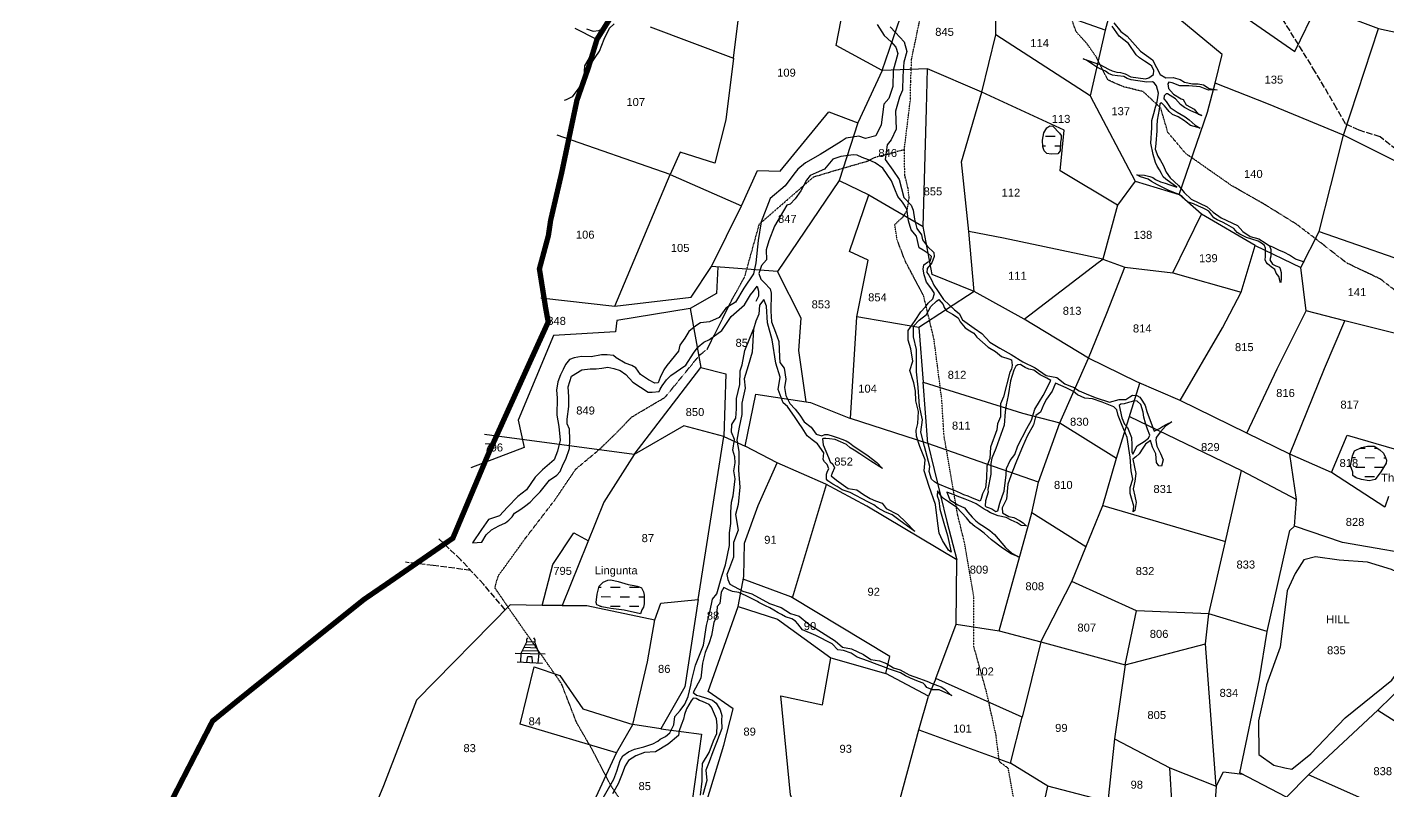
# Model space of a CAD drawing. Header units: inches. Extents: x 339104 to 349025, y 1581789 to 1595836.
# Drawn here: x 340619 to 343169, y 1592212 to 1593644 of the extents above; entities that cross this region are included whole.
import ezdxf

# ---------------------------------------------------------------- set-up
doc = ezdxf.new("R2010")
doc.units = ezdxf.units.IN
doc.header["$MEASUREMENT"] = 0
for name, pattern in [('ACAD_ISO02W100', [15, 12, -3]), ('ACAD_ISO03W100', [30, 12, -18]), ('ACAD_ISO07W100', [3, 0, -3]), ('BORDER', [1.75, 0.5, -0.25, 0.5, -0.25, 0, -0.25])]:
    doc.linetypes.add(name, pattern=pattern)
for name, color, linetype in [('CARTTRACK', 30, 'ACAD_ISO02W100'), ('HILL', 8, 'Continuous'), ('NALA', 4, 'Continuous'), ('SURVEY_BND', 7, 'Continuous'), ('SURVEY_NO', 7, 'Continuous'), ('VILLAGE_AREA', 1, 'Continuous'), ('WATER_BODY', 4, 'Continuous')]:
    doc.layers.add(name, color=color, linetype=linetype)
doc.layers.add('FOOTPATH', color=150, linetype='ACAD_ISO07W100', lineweight=30)
doc.layers.add('VILL_BOUNDARY', color=6, linetype='BORDER', lineweight=30)
doc.styles.get("Standard").update_dxf_attribs({"font": 'arial.ttf'})
pattern_1 = [(359.82225, (338569.871, 1581897.787), (17.720766, 17.611155), [17.666045, -17.666045])]

# ---------------------------------------------------------------- blocks, each defined once
blk = doc.blocks.new('gudi')
at = {"layer": 'VILLAGE_AREA'}
for points in [[(47.579, 47.433), (47.627, 47.533)], [(47.736, 47.43), (47.698, 47.53), (47.627, 47.533)], [(47.525, 47.434), (47.79, 47.429)], [(47.576, 47.355), (47.579, 47.433)], [(47.591, 47.458), (47.727, 47.455)], [(47.605, 47.487), (47.716, 47.482)], [(47.616, 47.511), (47.706, 47.508)], [(47.629, 47.353), (47.636, 47.403), (47.673, 47.405), (47.675, 47.35)], [(47.729, 47.348), (47.736, 47.43)], [(47.544, 47.357), (47.768, 47.346)]]:
    blk.add_lwpolyline(points, dxfattribs=at)
for centre, radius, start, end in [((47.653, 47.546), 0.0295, 131.8091, 206.4863), ((47.665, 47.544), 0.0358, 338.2386, 43.9741)]:
    blk.add_arc(centre, radius, start, end, dxfattribs=at)

msp = doc.modelspace()

# ---------------------------------------------------------------- hatches: boundary and pattern name
at = {"layer": 'WATER_BODY'}
h = msp.add_hatch(dxfattribs=at)
h.set_pattern_fill('DASH', color=256, scale=141.328361, angle=-0.1777, style=0)
h.set_pattern_definition(pattern_1)
h.paths.add_polyline_path([(342556.6, 1593440.8), (342553.4, 1593445.1), (342541.2, 1593458), (342535.3, 1593458.5), (342529.9, 1593455.2), (342524, 1593445.6), (342521.9, 1593431.8), (342522.2, 1593419.3), (342525.1, 1593411.8), (342530.1, 1593406.7), (342538.1, 1593405.5), (342550.6, 1593406.3), (342554.8, 1593412.1), (342555.5, 1593427.9), (342557, 1593434.2)])
h = msp.add_hatch(dxfattribs=at)
h.set_pattern_fill('DASH', color=256, scale=141.328361, angle=-0.1777, style=0)
h.set_pattern_definition(pattern_1)
h.paths.add_polyline_path([(343134.4, 1592793.1), (343145.5, 1592795.7), (343155.7, 1592810.2), (343165.7, 1592826.6), (343166.8, 1592831.7), (343165, 1592837.1), (343161.2, 1592845.1), (343154, 1592851.6), (343143.3, 1592858.1), (343131.2, 1592858.4), (343119.8, 1592855.5), (343106.4, 1592849.3), (343102.9, 1592840.2), (343099.3, 1592821.4), (343103.3, 1592809.3), (343103.3, 1592803.4), (343109.7, 1592798.8), (343119.7, 1592795.6)])
h.paths.add_polyline_path([(343145.2, 1592770.5), (343467.2, 1592769.5), (343467.4, 1592838.1), (343145.4, 1592839.1)], flags=9)
h.paths.add_polyline_path([(343069.6, 1592809.7), (343170, 1592809.3), (343170.1, 1592863.5), (343069.8, 1592863.8)], flags=9)
h = msp.add_hatch(dxfattribs=at)
h.set_pattern_fill('DASH', color=256, scale=141.328361, angle=-0.1777, style=0)
h.set_pattern_definition(pattern_1)
h.paths.add_polyline_path([(341766, 1592594.8), (341762.1, 1592595.7), (341756.1, 1592596.9), (341745.4, 1592598.7), (341726.2, 1592604.2), (341712.7, 1592607.5), (341707, 1592606.9), (341698, 1592603.4), (341691.1, 1592595.6), (341686.9, 1592581), (341685.3, 1592565.4), (341686.2, 1592560.9), (341695.8, 1592557), (341712.9, 1592553.9), (341737.7, 1592550.9), (341768.3, 1592543.6), (341770.7, 1592551.1), (341773.7, 1592556.4), (341774.9, 1592562.7), (341774.9, 1592570.8), (341775, 1592578.6), (341773.8, 1592585.2), (341770.2, 1592592.7)])

# ---------------------------------------------------------------- linework, layer by layer
at = {"layer": 'CARTTRACK'}
for points in [[(343185.4, 1593413.6), (343154.8, 1593437.9), (343115.2, 1593450.8), (343089.7, 1593462.3), (343073.2, 1593491.8), (343033.2, 1593560.1), (342967.5, 1593666.1), (342944, 1593695.5), (342878.9, 1593740.4), (342842, 1593767.9), (342808.3, 1593811.4), (342732.4, 1593925.7), (342673.2, 1594016.5), (342619.8, 1594118.6), (342570.2, 1594190.2), (342555.7, 1594243.8), (342556.5, 1594263.8)], [(341514.6, 1592551.5), (341474.5, 1592598.9), (341431.3, 1592645.3), (341389.8, 1592685)], [(341449.9, 1592625.4), (341379.6, 1592634.4), (341327.5, 1592640.5)]]:
    msp.add_lwpolyline(points, dxfattribs=at)
at = {"layer": 'FOOTPATH', "ltscale": 0.0001}
for points in [[(341764.9, 1592143.7), (341712.5, 1592222.3), (341676.9, 1592291.1), (341648.8, 1592339.4), (341620.3, 1592412.8), (341552.7, 1592509.5), (341525.5, 1592548.4), (341495.2, 1592592.8), (341501.7, 1592615), (341552.3, 1592685.2), (341608.5, 1592758.4), (341647.2, 1592815.4), (341690.5, 1592851.5), (341722.6, 1592882.5), (341752.2, 1592913.2), (341814.4, 1592949.9), (341879.1, 1593029), (341893.8, 1593040.4), (341938.5, 1593130.3), (341963.8, 1593175.9), (341974.6, 1593215.1), (341991.1, 1593274.6), (342093.1, 1593363.3), (342134.1, 1593375.5), (342192.7, 1593392.4), (342208.5, 1593400), (342262.8, 1593414.5), (342274.2, 1593507.9), (342274.8, 1593542), (342276.6, 1593584.5), (342295.7, 1593675.7)], [(343218.9, 1593122.4), (343155.3, 1593171.4), (343092.2, 1593201.4), (343037, 1593244.6), (342998.8, 1593273.7), (342938.3, 1593311.3), (342876.4, 1593346.6), (342790.3, 1593406.8), (342756.8, 1593446.5), (342743.4, 1593492.2), (342710.6, 1593522.8), (342671.8, 1593532.6), (342644.5, 1593544.6), (342623.7, 1593586.2), (342605.8, 1593612), (342584.6, 1593635.6), (342572.3, 1593671.7)], [(342469.4, 1592188), (342457.7, 1592254.1), (342441, 1592266.6), (342434.6, 1592316.6), (342417, 1592397.4), (342392.8, 1592483.7), (342393.1, 1592576.4), (342375.5, 1592677.6), (342362.6, 1592730.4), (342337.4, 1592876.2), (342332.9, 1592947), (342318.3, 1593059.5), (342298.9, 1593140.4), (342264.5, 1593205.4), (342249.1, 1593245.7), (342245, 1593273.6), (342261.7, 1593289.6), (342268.3, 1593300.9), (342271.9, 1593324.1), (342269.6, 1593343.2), (342263.7, 1593365.8), (342262.8, 1593414.5)]]:
    msp.add_lwpolyline(points, dxfattribs=at)
at = {"layer": 'HILL', "ltscale": 0.0001}
msp.add_lwpolyline([(342989.3, 1592252.7), (343024.9, 1592281.7), (343089.1, 1592348.9), (343176.8, 1592419.6), (343208.4, 1592464.1), (343221.2, 1592537.7), (343227.2, 1592603.1), (343175.8, 1592626.7), (343131.3, 1592640.6), (343078.1, 1592644.7), (343033.5, 1592650.6), (343011.8, 1592644.9), (342995.7, 1592619.3), (342980.7, 1592587.3), (342967.2, 1592481.4), (342941.8, 1592410.6), (342926.7, 1592343.3), (342927.1, 1592280.3), (342955.6, 1592260.2), (342976.2, 1592255), (342989.3, 1592252.7)], dxfattribs=at)
at = {"layer": 'NALA'}
for points in [[(342211.7, 1593648.6), (342224.8, 1593628), (342238.3, 1593616.1), (342247, 1593606.5), (342250.5, 1593594.5), (342241.7, 1593562.5), (342241.3, 1593532.4), (342233.8, 1593510.2), (342224.7, 1593499.3), (342219.7, 1593460.7), (342209.7, 1593440.2), (342190.2, 1593435), (342177.6, 1593439.2), (342153.7, 1593435.4), (342144.6, 1593429.4), (342105, 1593405.3), (342077.8, 1593389.5), (342063.2, 1593377.8), (342055.7, 1593367.9), (342039.4, 1593346.1), (342011.4, 1593322.6), (341994.7, 1593279.1), (341988.6, 1593243.6), (341984.3, 1593201.9), (341979.9, 1593181.6), (341962.2, 1593154.7), (341946.5, 1593127.9), (341928.3, 1593117), (341915.7, 1593099.4), (341897.4, 1593091.6), (341880.7, 1593089.2), (341871.9, 1593084), (341858.9, 1593073.1), (341851.2, 1593060.8), (341842.1, 1593047.7), (341839.3, 1593036.4), (341817.8, 1593009.5), (341812, 1593001.3), (341805.1, 1592986.7), (341801.2, 1592977.2), (341795.2, 1592976.4), (341783.4, 1592982.7), (341768.3, 1592992.3), (341759.3, 1593005), (341752.2, 1593009.7), (341739.3, 1593014.1), (341722.6, 1593023.7), (341717.9, 1593028.4), (341706.1, 1593029.3), (341695.2, 1593029.3), (341675.7, 1593025.5), (341657.4, 1593026.4), (341644, 1593024), (341635.4, 1593020.4), (341627.4, 1593011.4), (341623.3, 1593001.8), (341618.6, 1592991.7), (341613.6, 1592978.8), (341611.1, 1592963), (341611.9, 1592949), (341611.2, 1592916.5), (341615.3, 1592894.8), (341617.4, 1592869.6), (341612.7, 1592848.6), (341606.6, 1592832.5), (341584.6, 1592813.6), (341570.8, 1592800.2), (341554.5, 1592776.4), (341538.3, 1592763.9), (341519, 1592744), (341503.8, 1592727.4), (341483.5, 1592720.6), (341470.5, 1592701.7), (341453.2, 1592676.8), (341470.7, 1592678.1), (341479, 1592691.8), (341488.9, 1592701.4), (341502.7, 1592708.7), (341515, 1592714.4), (341521.6, 1592719.6), (341528, 1592725.9), (341532.4, 1592732.5), (341542.3, 1592738.8), (341551.1, 1592744.8), (341561.3, 1592753.2), (341569.5, 1592762.2), (341580.3, 1592772.4), (341598, 1592794.4), (341611.5, 1592803.7), (341617.8, 1592810.8), (341623.1, 1592824.5), (341628.3, 1592834), (341635.2, 1592854), (341636.1, 1592871), (341635.4, 1592889.9), (341631, 1592899.8), (341631, 1592909.1), (341634.1, 1592932.6), (341634.2, 1592950.5), (341632.6, 1592969.4), (341639.2, 1592989.4), (341658.2, 1593001.5), (341673.9, 1593003.1), (341685.4, 1593003.1), (341695.6, 1593004.7), (341706.8, 1593006.3), (341718.4, 1593003.8), (341730.4, 1593000.2), (341740.6, 1592992.8), (341754, 1592977.9), (341768.5, 1592969.1), (341782.5, 1592959.7), (341790.1, 1592959.2), (341803.3, 1592961), (341805, 1592964.9), (341809.1, 1592971.2), (341816.8, 1592982.7), (341825.1, 1592990.6), (341853.3, 1593010), (341867.9, 1593032.4), (341876.2, 1593044.5), (341886.7, 1593053.5), (341897.7, 1593058.4), (341920.5, 1593074.9), (341938.2, 1593101.4), (341963.2, 1593123.1), (341974.5, 1593142), (341980.1, 1593148.8), (341986.7, 1593157.9), (341989.4, 1593149.1), (341989.4, 1593139.5), (341984.7, 1593129.6)], [(341658.8, 1593541), (341674, 1593572.7), (341683.4, 1593587.2), (341691.4, 1593599), (341700, 1593621.1), (341709.9, 1593642.1), (341719, 1593649.8)], [(342236.3, 1593644.5), (342246.3, 1593633.8), (342262.2, 1593616.4), (342267.5, 1593598.3), (342262.1, 1593578.1), (342259.7, 1593552.1), (342259.6, 1593525.9), (342253.9, 1593512.3), (342246.5, 1593486.2), (342247.5, 1593452.5), (342238.3, 1593432.7), (342230.6, 1593423.3), (342227.2, 1593395.5), (342241.1, 1593375.4), (342253.1, 1593357.9), (342261.9, 1593324.3), (342275.8, 1593310.1), (342279.3, 1593300.9), (342281.6, 1593283.8), (342286.3, 1593266.1), (342294.8, 1593254.5), (342297.1, 1593245.1), (342306.5, 1593232.7), (342318.4, 1593221.5), (342318.9, 1593213.9), (342314.2, 1593201.8), (342305.6, 1593191.2), (342305.3, 1593183.8), (342308.8, 1593179.1), (342313.8, 1593169.8), (342317.9, 1593160.3), (342326.2, 1593148.5), (342336.2, 1593133.1), (342346.8, 1593123.4), (342357.1, 1593113.6), (342365.3, 1593106.8), (342371.9, 1593095.1), (342394, 1593079.4), (342408.2, 1593069.3), (342422.9, 1593053.3), (342442.1, 1593041.7), (342463.3, 1593030), (342485.2, 1593016.6), (342507.9, 1593004.8), (342528.8, 1592990.5), (342548.9, 1592986.9), (342563.4, 1592975.1), (342574.3, 1592970.6), (342580.2, 1592969.1), (342590.8, 1592962), (342607.9, 1592954.6), (342622.7, 1592948.9), (342647.2, 1592940.6), (342665.3, 1592945.8), (342677.7, 1592945.7), (342685.7, 1592950.4), (342690.7, 1592953.7), (342698.4, 1592953), (342704, 1592949.8), (342709.3, 1592942.4), (342714, 1592934.7), (342717.2, 1592923.5), (342731.1, 1592886.1), (342741.4, 1592891.1), (342746.8, 1592895.2), (342755, 1592899.3), (342764.5, 1592904), (342752.1, 1592895.8), (342743.2, 1592884.9), (342734.9, 1592874.6), (342734, 1592869), (342736, 1592858), (342743.3, 1592844.7), (342747.7, 1592832.3), (342745, 1592820.5), (342739.7, 1592821.1), (342735.3, 1592827.6), (342734.2, 1592843.9), (342728.3, 1592856.3), (342724.5, 1592868.7), (342715, 1592861.7), (342709.7, 1592854.3), (342703.2, 1592844), (342696.6, 1592838.1), (342691, 1592834), (342696.5, 1592806.9), (342695, 1592792.7), (342692, 1592778), (342694.6, 1592764.7), (342697.3, 1592752.3), (342695.1, 1592737.8), (342691.6, 1592734.9), (342693.1, 1592745.8), (342686.1, 1592769.4), (342686.1, 1592780.7), (342691.2, 1592796.6), (342687.7, 1592811.9), (342686, 1592837.3), (342680.8, 1592874.7), (342671.1, 1592897.1), (342663.5, 1592915.5), (342660.9, 1592926.4), (342655.8, 1592931.9), (342633.7, 1592940.8), (342615.7, 1592947.1), (342601.2, 1592948.3), (342587.3, 1592954.5), (342579.9, 1592960.5), (342566.1, 1592967.3), (342546.3, 1592976.5), (342540, 1592961.2), (342529.4, 1592946.5), (342524, 1592936.7), (342517.9, 1592921.9), (342509.1, 1592916), (342505.2, 1592898), (342493, 1592877.1), (342484.6, 1592856.8), (342473, 1592830.3), (342465, 1592809.7), (342456.6, 1592787), (342454.2, 1592758.9), (342446.1, 1592742.7), (342447, 1592733), (342458.5, 1592726.1), (342468.3, 1592724.6), (342478.9, 1592718.6), (342485.4, 1592714.2), (342488.6, 1592711.2), (342491.9, 1592708.6), (342482.1, 1592709.5), (342474.2, 1592714.2), (342462.9, 1592719.6), (342453.8, 1592724.6), (342439, 1592727.6), (342424.3, 1592733.3), (342417.2, 1592737.4), (342412.5, 1592740.4), (342397.7, 1592749.9), (342389.2, 1592753.7), (342376.8, 1592758.8), (342361.7, 1592764.5), (342351.1, 1592768.6), (342342.2, 1592771.9), (342348.4, 1592757.4), (342363.4, 1592748.2), (342375.5, 1592742.3), (342381.7, 1592734.6), (342389.7, 1592725.1), (342397, 1592718.3), (342402.9, 1592713), (342413, 1592707.3), (342423, 1592700.2), (342432.1, 1592692.8), (342452.7, 1592668.1), (342464.5, 1592657.7), (342473.7, 1592652.4), (342476.6, 1592650.9), (342463, 1592656.2), (342447.1, 1592667.2), (342425.9, 1592682.9), (342412.3, 1592695.1), (342402.6, 1592702.8), (342395.2, 1592707.8), (342386.7, 1592714.3), (342379.6, 1592724.1), (342361.5, 1592743.2), (342345.6, 1592753.6), (342334.1, 1592761.3), (342325.3, 1592774.3), (342324.1, 1592764.9), (342327.3, 1592756.6), (342329.3, 1592740.1), (342336.9, 1592713.8), (342343.7, 1592690.9), (342350.4, 1592659.3), (342345.4, 1592663.4), (342334.5, 1592681.4), (342328, 1592695), (342325.7, 1592713.1), (342321.4, 1592749), (342309.4, 1592782.7), (342300.3, 1592812.2), (342301.8, 1592832.4), (342291.6, 1592857.9), (342285.7, 1592876.8), (342284.9, 1592888), (342288.1, 1592901), (342289.4, 1592923.3), (342284.1, 1592943.3), (342283.6, 1592961.6), (342280.7, 1592976.7), (342273.1, 1593000.1), (342278.5, 1593017.6), (342275, 1593041), (342270, 1593057.2), (342270.1, 1593075.2), (342283.2, 1593093.9), (342293.8, 1593110.1), (342302.7, 1593119.2), (342307.8, 1593126.3), (342316.4, 1593134.2), (342319.1, 1593144.6), (342314.1, 1593152.5), (342304.3, 1593165.4), (342299.9, 1593179.3), (342298.1, 1593190.2), (342299.6, 1593197.9), (342306.1, 1593203.2), (342312.1, 1593205.8), (342313.6, 1593213.8), (342307.7, 1593219.7), (342297.9, 1593225.4), (342290.9, 1593229.8), (342285.9, 1593251.9), (342275.9, 1593263.8), (342270.6, 1593280.9), (342267.7, 1593303.3), (342259.2, 1593315.8), (342250.9, 1593326.4), (342244.8, 1593340.3), (342238.9, 1593355.4), (342222.7, 1593379.2), (342208, 1593389.3), (342195.9, 1593395.3), (342183.5, 1593399.1), (342174.3, 1593403.6), (342167.5, 1593404.5), (342143.9, 1593401.3), (342128.8, 1593396.1), (342113.4, 1593377.5), (342097.6, 1593370.4), (342086.1, 1593365.7), (342079.5, 1593356.9), (342068.8, 1593336.8), (342058.5, 1593322.1), (342048.7, 1593312.1), (342042.5, 1593310.3), (342019.2, 1593270.4), (342009.1, 1593243), (342004, 1593226.5), (342004.6, 1593207.7), (341995.4, 1593197.1), (341990, 1593181.8), (341994.1, 1593171.2), (342000.6, 1593164.4), (342011.2, 1593153.1), (342013.2, 1593144.8), (342012.5, 1593111.6), (342013.9, 1593091.5), (342021.3, 1593072), (342027.7, 1593054.5), (342028.8, 1593026), (342029.4, 1593014.8), (342037.3, 1593004.5), (342040.5, 1592983.8), (342038.1, 1592968.4), (342040.7, 1592953.4), (342048.3, 1592938.3), (342058.1, 1592927.5), (342066.9, 1592916.2), (342075.2, 1592904.1), (342088.4, 1592893.7), (342097.3, 1592881), (342108.2, 1592877.4), (342113.8, 1592880.1), (342119.4, 1592880), (342129.2, 1592877.1), (342138.6, 1592873.8), (342145.7, 1592871.1), (342153.7, 1592868.1), (342159.9, 1592864.3), (342166.4, 1592859.2), (342177.9, 1592851.1), (342192.7, 1592842.2), (342211.2, 1592827.4), (342221.9, 1592816.5), (342200.3, 1592829.8), (342179.1, 1592844), (342168.8, 1592850.9), (342161.4, 1592855), (342154.3, 1592861.5), (342143.4, 1592866.3), (342133.4, 1592870.8), (342122.7, 1592871.7), (342115.6, 1592872.6), (342111.2, 1592872.9), (342109.4, 1592871.7), (342110.9, 1592860.8), (342120.8, 1592837.1), (342123.8, 1592828.6), (342128.8, 1592824.4), (342132, 1592817.6), (342127.8, 1592807.6), (342125.8, 1592802.6), (342135.8, 1592794.6), (342157.6, 1592778.8), (342173.6, 1592776.1), (342186.3, 1592767.8), (342199, 1592760.3), (342209, 1592755.9), (342221.4, 1592751.1), (342229, 1592741.1), (342250.9, 1592730.2), (342265.4, 1592715.7), (342282.2, 1592698.2), (342252.4, 1592719.9), (342240.3, 1592729.4), (342226.1, 1592735.3), (342213.5, 1592742.1), (342205.8, 1592748.4), (342194.6, 1592753.7), (342161.4, 1592771.3), (342146, 1592776.4), (342137.2, 1592782.3), (342128.9, 1592787.1), (342119.5, 1592793.3), (342116.8, 1592796.6), (342116.8, 1592800.4), (342116.8, 1592806), (342118.6, 1592811.3), (342121.3, 1592815.5), (342118.1, 1592824), (342113.1, 1592829.1), (342110.7, 1592833.5), (342112.2, 1592846), (342100.2, 1592862.3), (342090.1, 1592870.3), (342081, 1592877.4), (342071.6, 1592892.5), (342066, 1592900.8), (342058.4, 1592912), (342043.6, 1592932.3), (342035.6, 1592939.7), (342026.6, 1592964.3), (342029.9, 1592987.3), (342021.7, 1593014), (342015, 1593057.4), (342006.3, 1593089.3), (342004.3, 1593120.5), (341999.6, 1593132.9), (341991.6, 1593122.6), (341989.8, 1593105.5), (341984.7, 1593092.5), (341979.9, 1593077.8), (341977.4, 1593034.2), (341970.2, 1593008.6), (341962.8, 1592984.4), (341964.2, 1592966.8), (341958.2, 1592938.8), (341958.1, 1592917.5), (341953, 1592893.9), (341948.8, 1592869.3), (341952.3, 1592848.3), (341952.3, 1592831.8), (341952.2, 1592813.2), (341954.5, 1592781.4), (341951.4, 1592748.9), (341946.6, 1592730.3), (341951.3, 1592700.5), (341942.9, 1592677.6), (341942.9, 1592664.6), (341942.8, 1592650.4), (341934.8, 1592630.4), (341930.3, 1592617.4), (341931.8, 1592608.2), (341935.6, 1592599.7), (341959.8, 1592586.6), (341976.9, 1592581.5), (342010.3, 1592563.5), (342032.1, 1592555.5), (342049.2, 1592544.5), (342065.8, 1592539.7), (342083.8, 1592524.3), (342114.7, 1592505), (342133, 1592493.5), (342146.9, 1592481.3), (342164, 1592478.3), (342186.2, 1592467.4), (342199.8, 1592458.5), (342216.1, 1592455.5), (342229.3, 1592450.8), (342242.6, 1592442.5), (342254.7, 1592438.6), (342271.8, 1592429.7), (342291, 1592422.5), (342298.1, 1592420.1), (342308.1, 1592416.3), (342312.9, 1592414.2), (342324.7, 1592409.4), (342332, 1592406.8), (342338.8, 1592402.6), (342349.4, 1592391.9), (342351.8, 1592390.8), (342328.2, 1592401.2), (342315.5, 1592401.5), (342304.9, 1592406), (342301.9, 1592410.4), (342298.4, 1592413.7), (342289.5, 1592417.2), (342274.2, 1592423.5), (342265.3, 1592427.9), (342255.9, 1592433), (342235.2, 1592440.4), (342223.7, 1592444.6), (342211.6, 1592449), (342193.6, 1592455.6), (342174.7, 1592462.7), (342163.2, 1592470.2), (342149, 1592474.9), (342138.1, 1592476.7), (342127.5, 1592487.4), (342096.9, 1592503.3), (342071.8, 1592514), (342063, 1592525.2), (342058.9, 1592530), (342051.8, 1592534.4), (342040.3, 1592538.3), (342032.6, 1592542.4), (342026.4, 1592546), (342017.9, 1592550.7), (342010.8, 1592555.2), (342002.5, 1592558.8), (341996.3, 1592561.7), (341990.4, 1592565.3), (341987.8, 1592566.8), (341966.5, 1592577.6), (341952.9, 1592583.9), (341940.8, 1592586), (341933.1, 1592588.6), (341924.2, 1592593.4), (341919.2, 1592584.8), (341916.8, 1592563.3), (341912, 1592557.4), (341910.5, 1592538.5), (341906, 1592527.9), (341901.5, 1592503.3), (341897, 1592489.4), (341889.6, 1592471.2), (341884.5, 1592451.4), (341881.4, 1592423.2), (341871.3, 1592404.3), (341867.2, 1592396.4), (341869.2, 1592394.6), (341873.1, 1592391.3), (341878.4, 1592390.4), (341892.2, 1592385.7), (341903.2, 1592382.1), (341910.2, 1592376.2), (341917.6, 1592363.7), (341920.8, 1592353.1), (341919.9, 1592344.5), (341920.8, 1592328.9), (341911, 1592302.4), (341904.1, 1592285), (341897.3, 1592266.7), (341891, 1592250.5), (341892.4, 1592231.5), (341885.2, 1592204.3)], [(342655.5, 1593652.1), (342668.7, 1593635.4), (342680.5, 1593626.8), (342690.5, 1593615.8), (342705.2, 1593598.9), (342728.2, 1593582.6), (342735.8, 1593567.9), (342742.3, 1593554.8), (342752.7, 1593549), (342766.8, 1593549.5), (342779.8, 1593545.6), (342788.1, 1593540.6), (342803.2, 1593537.3), (342813.5, 1593537.6), (342823.8, 1593535.8), (342834.2, 1593528.6), (342848.9, 1593526.5), (342832.7, 1593525.4), (342817.3, 1593531.9), (342795.8, 1593533.8), (342779.5, 1593533.8), (342765, 1593539.2), (342758.8, 1593540.4), (342756.8, 1593537.7), (342758.2, 1593528.9), (342767.3, 1593518.2), (342781.5, 1593509.6), (342785.6, 1593508.4), (342790.9, 1593498.4), (342806, 1593490.3), (342813.9, 1593480.9), (342820.4, 1593477.9), (342800.1, 1593487.1), (342787.7, 1593493.4), (342780.3, 1593498.7), (342770.9, 1593509.1), (342756.4, 1593518.5), (342753.5, 1593518.9), (342749.6, 1593515), (342749.3, 1593509.7), (342753.7, 1593504.7), (342761.1, 1593493.4), (342774.3, 1593484.2), (342789.1, 1593475.9), (342796.7, 1593470.3), (342807.7, 1593460.2), (342817.1, 1593454.3), (342799.4, 1593459.4), (342791.4, 1593465.6), (342787.9, 1593468.3), (342776.1, 1593475.4), (342765.7, 1593480.1), (342759.3, 1593485.8), (342753.4, 1593492.3), (342750.7, 1593496.4), (342744.8, 1593502.1), (342741.6, 1593500), (342740.4, 1593489.7), (342738.6, 1593479.3), (342737, 1593469.3), (342736.4, 1593458.7), (342736.1, 1593449.5), (342734, 1593425.5), (342732.7, 1593414.9), (342737.7, 1593401.6), (342743.3, 1593393.6), (342747.7, 1593385), (342753.9, 1593371.7), (342761.2, 1593361.1), (342776.6, 1593347.1), (342787.5, 1593334), (342800.4, 1593321.6), (342830.3, 1593306.7), (342842, 1593297.2), (342856.5, 1593286), (342887.3, 1593271.8), (342897.3, 1593260.6), (342910.9, 1593251.1), (342927.1, 1593246.9), (342939.2, 1593239.5), (342947.2, 1593233.5), (342950.1, 1593226.7), (342950.1, 1593214.3), (342948, 1593207.8), (342952.7, 1593199.2), (342958.9, 1593196.2), (342966, 1593193.6), (342967.5, 1593190.6), (342968.9, 1593183.5), (342969.2, 1593172), (342968.6, 1593165.5), (342967.7, 1593164.6), (342964.5, 1593176.1), (342959.8, 1593182.7), (342957.1, 1593189.7), (342950.3, 1593194.5), (342947.1, 1593197.2), (342943.3, 1593200.1), (342941.2, 1593203.1), (342939.4, 1593207.5), (342939.5, 1593213.7), (342939.5, 1593229.4), (342937.8, 1593234.7), (342932.2, 1593239.1), (342926, 1593242.4), (342914.4, 1593246), (342904.4, 1593249.5), (342892, 1593255.5), (342887, 1593259), (342880.5, 1593266.4), (342867.4, 1593273.7), (342859.1, 1593278.1), (342849.1, 1593282.6), (342842.9, 1593286.5), (342837.3, 1593293.6), (342833.5, 1593298.6), (342828.2, 1593301.8), (342822.9, 1593304.5), (342814.3, 1593308.4), (342804.6, 1593312.8), (342793.6, 1593316.1), (342783.6, 1593326.5), (342777.7, 1593329.8), (342768, 1593333.6), (342757.6, 1593338.1), (342737.2, 1593348.1), (342726, 1593354.3), (342720.1, 1593358.5), (342705.3, 1593363.2), (342698.5, 1593366.8), (342713, 1593366.2), (342722.7, 1593363.8), (342728.9, 1593361.7), (342733.6, 1593358.1), (342742.8, 1593354), (342751.7, 1593351.3), (342760.2, 1593348.3), (342773.8, 1593343.8), (342762.3, 1593352.1), (342752.9, 1593358.9), (342748.1, 1593363.4), (342744.9, 1593369.6), (342741.1, 1593376.4), (342736.7, 1593383.2), (342733.5, 1593390), (342729.4, 1593404.8), (342724.7, 1593426.3), (342726.6, 1593454.9), (342726.6, 1593468.7), (342730.8, 1593482), (342733.5, 1593493.8), (342736.5, 1593503.8), (342739.5, 1593519.9), (342735.7, 1593533.5), (342731.3, 1593539.4), (342728, 1593541.4), (342717.4, 1593540.9), (342687.9, 1593544.8), (342680.2, 1593547.8), (342674, 1593551.1), (342662.5, 1593552.6), (342653, 1593553.5), (342645.6, 1593557.1), (342639.7, 1593561.2), (342629.7, 1593565.4), (342622, 1593569.8), (342616.1, 1593574), (342604.3, 1593581.7), (342597.8, 1593584.7), (342629.4, 1593573.9), (342645.7, 1593565.3), (342652.7, 1593561.8), (342661, 1593559.7), (342667.8, 1593559), (342677, 1593556.4), (342687.6, 1593550.7), (342715.1, 1593547.1), (342721.3, 1593548.8), (342725.7, 1593552.1), (342729.9, 1593555), (342730.8, 1593562.7), (342726.7, 1593570.7), (342723.7, 1593573.1), (342713.1, 1593580.2), (342703.4, 1593586.4), (342697.2, 1593592), (342683.3, 1593612.9), (342665.6, 1593626.8), (342656.8, 1593639.5), (342652.4, 1593645.5)], [(341666.8, 1593640.8), (341679.8, 1593636.5), (341689.9, 1593637.7), (341696.9, 1593640.6), (341698.9, 1593641.5), (341696.9, 1593637), (341693.7, 1593632.7), (341692.3, 1593628.7), (341683.5, 1593607), (341672.1, 1593586.4), (341663.3, 1593571.5), (341662.3, 1593550.1), (341656.4, 1593534.8), (341640.4, 1593512.9), (341628.7, 1593507.7), (341625.5, 1593506.4)], [(343012.9, 1593203), (342996.2, 1593209.1), (342984.7, 1593216.5), (342975.6, 1593221.4), (342964.9, 1593225.4), (342959.6, 1593228), (342953.6, 1593231.2), (342947.2, 1593233.5)], [(341698.1, 1592198.7), (341718.1, 1592234.2), (341723.7, 1592248.9), (341730.4, 1592268.7), (341735.2, 1592277.5), (341745.9, 1592284.9), (341757, 1592290), (341774.3, 1592294.3), (341791.6, 1592300.2), (341800.5, 1592304.9), (341805.3, 1592309), (341815.3, 1592314.1), (341823.4, 1592321), (341830.9, 1592335.7), (341832.4, 1592351.5), (341842.8, 1592362.5), (341851.3, 1592374.7), (341857.9, 1592389), (341862.8, 1592410), (341864.7, 1592420.3), (341871.4, 1592447.8), (341886.6, 1592485.4), (341891.9, 1592521.9), (341898.2, 1592546.9), (341903.1, 1592571.5), (341911.3, 1592581.6), (341920.6, 1592614.3), (341927.3, 1592636), (341935.1, 1592671.7), (341935.2, 1592695.8), (341937.5, 1592713.1), (341937.6, 1592734.4), (341939.1, 1592753.2), (341941.7, 1592765.1), (341945.5, 1592797.1), (341943, 1592812.2), (341945.6, 1592827), (341944.9, 1592838.4), (341941.2, 1592850.5), (341944.3, 1592870.6), (341939.1, 1592884.3), (341939.6, 1592899), (341944.4, 1592907.1), (341947, 1592910.7), (341948.1, 1592928), (341948.2, 1592947.5), (341954.5, 1592973.6), (341955, 1592999.4), (341959.1, 1593010.4), (341963.6, 1593037.5), (341979.9, 1593077.8)], [(341881, 1592204.2), (341883.7, 1592230), (341883.7, 1592248), (341884.5, 1592263.1), (341897.1, 1592284), (341904.9, 1592305.5), (341911.6, 1592319.8), (341912, 1592334.9), (341910.9, 1592347), (341901.4, 1592369.2), (341897, 1592374), (341891.1, 1592376.5), (341884.5, 1592379.5), (341879, 1592381.4), (341872.4, 1592385.1), (341867.2, 1592385.5), (341863.5, 1592381), (341858.7, 1592373.3), (341854.6, 1592365.6), (341850.9, 1592355), (341849, 1592346.5), (341844.2, 1592335.1), (341840.9, 1592324.8), (341839.4, 1592315.6), (341820.2, 1592299.5), (341796.5, 1592285.2), (341775.8, 1592284), (341759.6, 1592277.8), (341745.9, 1592269), (341739.6, 1592259.1), (341732.9, 1592241.1), (341726.6, 1592225.3), (341715.5, 1592206.2)]]:
    msp.add_lwpolyline(points, dxfattribs=at)
for points in [[(342404.9, 1592755), (342390.9, 1592760.7), (342382.2, 1592764.6), (342374.6, 1592767.2), (342368.4, 1592770.3), (342356.8, 1592775.4), (342347, 1592779.1), (342328.7, 1592786.2), (342323.4, 1592789), (342319.1, 1592791.5), (342313.8, 1592796.6), (342309.6, 1592811), (342310.5, 1592820.3), (342300.7, 1592857.9), (342293.5, 1592884.6), (342296.9, 1592907.7), (342291.4, 1592933), (342289, 1592969), (342285.7, 1592997.4), (342285.7, 1593020.2), (342285.8, 1593039.5), (342280.2, 1593063.1), (342280.3, 1593083.1), (342290.5, 1593094.3), (342304.3, 1593105.1), (342312.8, 1593120), (342323.3, 1593129.8), (342327.2, 1593132.9), (342335.4, 1593124.1), (342337.6, 1593118.2), (342342.1, 1593112), (342348.6, 1593108.3), (342353.1, 1593105.8), (342363.7, 1593099), (342367.7, 1593091.1), (342376.6, 1593079.8), (342385.4, 1593074.5), (342393.2, 1593070.2), (342398.6, 1593062.3), (342420, 1593044.1), (342433.8, 1593035.4), (342445, 1593026.6), (342458.5, 1593022.1), (342463.9, 1593020.1), (342464.4, 1593015.3), (342465.2, 1593010.2), (342463.5, 1593002.4), (342460.7, 1592996.7), (342448.4, 1592950.9), (342443, 1592937.7), (342443.2, 1592913.3), (342437.6, 1592900), (342436.4, 1592889.1), (342424.2, 1592856.3), (342423.2, 1592835.2), (342417.6, 1592820.6), (342416.7, 1592798.4), (342415.2, 1592780.4), (342409.2, 1592768.9), (342406.9, 1592760.2)], [(342438.2, 1592737), (342442.1, 1592751.3), (342446.6, 1592765.7), (342449.8, 1592773.8), (342453.6, 1592804.4), (342454.4, 1592816.2), (342461, 1592831.1), (342470, 1592842.9), (342475.7, 1592858.9), (342492.2, 1592891.4), (342501.2, 1592907.1), (342507.2, 1592927.9), (342516, 1592941.7), (342522.8, 1592952.9), (342537.3, 1592981.1), (342529.9, 1592985.7), (342517.6, 1592992.2), (342510.5, 1592997), (342505.5, 1593000.4), (342496.2, 1593002.7), (342489.2, 1593005.5), (342483.3, 1593009.5), (342480.7, 1593011.1), (342475.7, 1593010.9), (342472, 1593008.4), (342468.3, 1593000.5), (342462, 1592980.8), (342457.2, 1592953), (342454, 1592935.8), (342452, 1592922.9), (342449.9, 1592897.4), (342434.3, 1592853.8), (342426.9, 1592835.5), (342424.9, 1592825.7), (342425.1, 1592805.8), (342419.4, 1592777.1), (342420.2, 1592772.1), (342414.8, 1592755.8), (342414.2, 1592746.2), (342416.5, 1592744.5), (342420.1, 1592743.4), (342426.9, 1592740.8), (342434.2, 1592736)], [(342691.2, 1592843.2), (342699.3, 1592858.7), (342712.3, 1592866.9), (342720.7, 1592873.1), (342722.9, 1592878.6), (342718.6, 1592889.8), (342714.7, 1592901.2), (342711.8, 1592912.6), (342710.3, 1592922.2), (342706.2, 1592936.2), (342699, 1592942.7), (342693.9, 1592942.9), (342688.2, 1592941.5), (342682.9, 1592939.8), (342674.8, 1592937.3), (342668.5, 1592936.7), (342665.6, 1592934.5), (342670.4, 1592911.6), (342675.7, 1592899.2), (342681.2, 1592893.1), (342688.6, 1592874.3), (342689.1, 1592860.6), (342689.1, 1592853), (342689.1, 1592847.5)]]:
    msp.add_lwpolyline(points, close=True, dxfattribs=at)
at = {"layer": 'SURVEY_BND'}
for points in [[(342221.4, 1593562.8), (342135.1, 1593609.1), (342153.8, 1593706.3), (342155.5, 1593716.6), (342105.4, 1593749.9), (342093.3, 1593823.4)], [(341786.1, 1593644.6), (341942.3, 1593585.9), (341966.3, 1593777.1)], [(342407.9, 1593521.8), (342306.3, 1593565.9), (342221.4, 1593562.8), (342262.5, 1593682.5), (342300.2, 1593781), (342388.5, 1593759.6), (342437.6, 1593749.8)], [(342655.2, 1593696), (342639.3, 1593638.2), (342524.1, 1593678.7), (342434.6, 1593673.6), (342433.8, 1593750.9)], [(343086.1, 1593441.3), (342945.2, 1593499.2), (342845.7, 1593538.5), (342858.6, 1593592.6), (342761.4, 1593673.2), (342789.4, 1593741.2), (342995, 1593598), (343036.6, 1593684.6), (343151.7, 1593641.3)], [(342639.3, 1593638.2), (342611.2, 1593515), (342434.5, 1593629.3), (342434.6, 1593673.6)], [(341686.7, 1593620.9), (341645.8, 1593641.5)], [(342695.4, 1593355.1), (342662.2, 1593309.8), (342554.9, 1593374.3), (342562.3, 1593450.4), (342407.9, 1593521.8), (342434.5, 1593629.3)], [(343300.1, 1593333.8), (343086.1, 1593441.3), (343151.7, 1593641.3), (343188.8, 1593633.4)], [(341942.3, 1593585.9), (341928.3, 1593470), (341907.8, 1593388.5), (341842.4, 1593409.5), (341823.9, 1593367.8), (341957.6, 1593309.1)], [(342221.4, 1593562.8), (342175.8, 1593464.7), (342140.5, 1593356.1), (342196, 1593329.4), (342298.3, 1593269.8), (342304.3, 1593490.4), (342306.3, 1593565.9)], [(342635, 1593208.7), (342448.9, 1593248.4), (342383.7, 1593260.9), (342369.7, 1593391), (342407.9, 1593521.8)], [(342611.2, 1593515), (342695.4, 1593355.1), (342777.7, 1593329.8), (342831, 1593484.4), (342845.7, 1593538.5)], [(342140.5, 1593356.1), (342024.9, 1593185.8), (341901.2, 1593195.1), (341957.6, 1593309.1), (341987.7, 1593375), (342030.2, 1593373.8), (342121.3, 1593484.8), (342175.8, 1593464.7)], [(341581.3, 1593136.4), (341719.9, 1593120.9), (341823.9, 1593367.8), (341612.3, 1593441.4)], [(342920.4, 1593234.4), (343006.3, 1593193.4), (343040.7, 1593260.6), (343062, 1593347), (343086.1, 1593441.3)], [(342290, 1593080.5), (342173.7, 1593100.7), (342195, 1593207), (342159.9, 1593223.2), (342196, 1593329.4)], [(342662.2, 1593309.8), (342635, 1593208.7), (342676.3, 1593193.5), (342765.8, 1593183), (342820.1, 1593293.2), (342777.7, 1593329.8)], [(342765.8, 1593183), (342894.3, 1593147), (342920.4, 1593234.4), (342820.1, 1593293.2)], [(342393.7, 1593148.1), (342315.2, 1593180.2), (342298.3, 1593269.8)], [(342487.3, 1593096.4), (342393.7, 1593148.1), (342383.7, 1593260.9)], [(343040.7, 1593260.6), (343252.4, 1593187.1), (343340.1, 1593094.6), (343357.9, 1593089.7), (343377.9, 1593085.4)], [(341913.5, 1593194.2), (341910.5, 1593144.4), (341861.4, 1593116.2), (341724.2, 1593093.9), (341721.4, 1593072.5), (341605, 1593065.5), (341538.7, 1592906.9), (341550.1, 1592855.8), (341450.4, 1592817.7)], [(341719.9, 1593120.9), (341863.3, 1593137.3), (341901.2, 1593195.1)], [(342078.7, 1592941.3), (342064.8, 1593037.6), (342069.4, 1593098.1), (342024.9, 1593185.8)], [(342607.8, 1593023.4), (342487.3, 1593096.4), (342625.9, 1593202.4), (342635, 1593208.7)], [(342779.7, 1592943.7), (342698.5, 1592979.1), (342607.8, 1593023.4), (342642.5, 1593107.6), (342676.3, 1593193.5)], [(343220.9, 1593060.3), (343088.6, 1593093.3), (343016.3, 1593111.9), (343006.3, 1593193.4)], [(342393.7, 1593148.1), (342290, 1593080.5), (342298.2, 1592978.2), (342484.6, 1592919.8), (342554.5, 1592902), (342607.8, 1593023.4)], [(342905, 1592882.5), (342779.7, 1592943.7), (342859.3, 1593080), (342894.3, 1593147)], [(341861.4, 1593116.2), (341881.2, 1593005.5), (341928.4, 1592993.6), (341924.4, 1592876.4), (341964.2, 1592858.2)], [(342985.5, 1592843.2), (342905, 1592882.5), (342961.4, 1593003), (343016.3, 1593111.9)], [(342306.7, 1592863.5), (342162.1, 1592910), (342173.7, 1593100.7)], [(343063.6, 1592808.7), (342985.5, 1592843.2), (343050.6, 1593003.6), (343088.6, 1593093.3)], [(341924.4, 1592876.4), (341849.7, 1592896.5), (341756.2, 1592842.8), (341881.2, 1593005.5)], [(342306.7, 1592863.5), (342342.7, 1592716.7), (342361.5, 1592645.2), (342192.3, 1592745.6), (342115.8, 1592787), (342024.3, 1592827), (341964.2, 1592858.2), (341984.7, 1592955.9), (342086.9, 1592940), (342162.1, 1592910)], [(342514.1, 1592790.8), (342403.3, 1592829.7), (342306.7, 1592863.5), (342298.2, 1592978.2)], [(342554.5, 1592902), (342660.4, 1592835.5), (342704.4, 1592976.5)], [(342684.8, 1592913.6), (342895, 1592812.3), (342998.1, 1592758.2), (342985.5, 1592843.2)], [(341756.2, 1592842.8), (341476, 1592880.1)], [(342603.3, 1592669.5), (342502.1, 1592733.3), (342514.1, 1592790.8), (342554.5, 1592902)], [(343170.2, 1592763.6), (343163.8, 1592743.8), (343063.6, 1592808.7), (343092.8, 1592878.9), (343185.5, 1592851.7)], [(341756.2, 1592842.8), (341699.8, 1592753.2), (341621.4, 1592559.2), (341667.5, 1592559.7), (341794.9, 1592532.6), (341806.2, 1592563.6), (341876.6, 1592570.9), (341924.4, 1592876.4)], [(341806.5, 1592328), (341882.9, 1592318.4), (341856.4, 1592130.5), (341873.2, 1592129.5), (341924.3, 1592297.9), (341942, 1592366), (341895, 1592398.4), (341951.4, 1592557.8), (341961.9, 1592614.1), (341963, 1592676.4), (341988.6, 1592747.2), (342024.3, 1592827)], [(342635.2, 1592746.7), (342660.4, 1592835.5)], [(342943.1, 1592510.5), (342833.8, 1592544), (342864.9, 1592679.2), (342895, 1592812.3)], [(342053.2, 1592573.7), (342116.9, 1592786.4)], [(343257.5, 1592647.6), (343084.1, 1592677.6), (342994.3, 1592708.4), (342998.1, 1592758.2)], [(342440.7, 1592511.9), (342502.1, 1592733.3)], [(342833.8, 1592544), (342697.8, 1592549.8), (342576.5, 1592604.8), (342635.2, 1592746.7), (342864.9, 1592679.2)], [(343020.3, 1592241.9), (342979, 1592200), (342891.8, 1592246), (342928.4, 1592421.9), (342943.1, 1592510.5), (342985.3, 1592700.4), (342994.3, 1592708.4)], [(341621.4, 1592559.2), (341584.1, 1592559.7), (341604, 1592636.5), (341643.2, 1592695.6), (341670.6, 1592681)], [(342359.8, 1592524.4), (342361.5, 1592645.2)], [(341951.4, 1592557.8), (342025.2, 1592533.7), (342125.3, 1592461.5), (342228, 1592432.3), (342235.8, 1592463.7), (342050, 1592575.6), (341960.9, 1592608.6)], [(342518.6, 1592491.1), (342576.5, 1592604.8)], [(341584.1, 1592559.7), (341523.7, 1592560.7), (341348.2, 1592382.1), (341286.4, 1592221.7), (341257.5, 1592151.8), (341396.5, 1592115.9), (341545.8, 1592057), (341643.1, 1592110.1), (341723.1, 1592283.1), (341542.9, 1592337.1), (341569.1, 1592444.8), (341616.9, 1592428), (341660.4, 1592365.7), (341753.7, 1592336.6), (341781.5, 1592453.7), (341794.9, 1592532.6)], [(341876.6, 1592570.9), (341851.2, 1592407.2), (341806.5, 1592328), (341753.7, 1592336.6)], [(342518.6, 1592491.1), (342676.6, 1592448.1), (342697.8, 1592549.8)], [(342322, 1592422.9), (342359.8, 1592524.4), (342440.7, 1592511.9), (342518.6, 1592491.1), (342484, 1592349.9)], [(342676.6, 1592448.1), (342827.5, 1592487.6), (342833.8, 1592544)], [(342676.6, 1592448.1), (342656.7, 1592309.4), (342760.5, 1592254.9), (342847.1, 1592220.7), (342827.5, 1592487.6)], [(341873.2, 1592129.5), (342012, 1592113.7), (342049.1, 1592166.6), (342067.8, 1592160.2), (342049.2, 1592204.4), (342031.1, 1592390.1), (342109.2, 1592373.2), (342125.3, 1592461.5)], [(342247, 1592167.2), (342289.7, 1592326.5), (342308.4, 1592389.3), (342228, 1592432.3)], [(342289.7, 1592326.5), (342461.8, 1592263.7), (342484, 1592349.9), (342322, 1592422.9), (342308.4, 1592389.3)], [(343150.6, 1592363.5), (343231, 1592441.9), (343330, 1592392.6)], [(343242, 1592139.1), (343125.7, 1592195.4), (343020.3, 1592241.9), (343150.6, 1592363.5), (343287, 1592276.3)], [(341723.1, 1592283.1), (341753.7, 1592336.6)], [(342656.7, 1592309.4), (342644.2, 1592191.7), (342531.6, 1592220.9), (342461.8, 1592263.7)], [(342847.1, 1592220.7), (342837.2, 1592074.5), (342757.3, 1592098), (342765, 1592182.6), (342760.5, 1592254.9)], [(342847.1, 1592220.7), (342861, 1592247.5), (342897, 1592243.2)], [(342638.2, 1592170.2), (342616.3, 1592013.7), (342511.7, 1592021.5), (342525.3, 1592080.5), (342506, 1592086.5), (342512.1, 1592129.4), (342531.6, 1592220.9)]]:
    msp.add_lwpolyline(points, dxfattribs=at)
at = {"layer": 'VILL_BOUNDARY', "color": 6, "linetype": 'ACAD_ISO03W100', "lineweight": -2, "ltscale": 3, "const_width": 10}
msp.add_lwpolyline([(341720.2, 1593674.6), (341686.7, 1593620.9), (341670.7, 1593568.2), (341649.1, 1593506.6), (341634.4, 1593436.8), (341620.3, 1593369.6), (341599.7, 1593281), (341595.7, 1593253.3), (341578.8, 1593190.6), (341590.6, 1593116.5), (341595.3, 1593091.1), (341560.4, 1593014.6), (341483.2, 1592843.9), (341416.5, 1592685.7), (341293, 1592600.3), (341250.3, 1592571.1), (341148.1, 1592489.4), (341017.3, 1592384.5), (340966.2, 1592342.9), (340870.2, 1592156.6), (340830.8, 1592080.2), (340723.5, 1591997.9), (340678.5, 1591942.4), (340589.4, 1591886.1)], dxfattribs=at)
at = {"layer": 'WATER_BODY'}
for points in [[(342555.5, 1593427.9), (342554.8, 1593412.1), (342550.6, 1593406.3), (342538.1, 1593405.5), (342530.1, 1593406.7), (342525.1, 1593411.8), (342522.2, 1593419.3), (342521.9, 1593431.8), (342524, 1593445.6), (342529.9, 1593455.2), (342535.3, 1593458.5), (342541.2, 1593458), (342553.4, 1593445.1), (342556.6, 1593440.8), (342557, 1593434.2)], [(343165.7, 1592826.6), (343155.7, 1592810.2), (343145.5, 1592795.7), (343134.4, 1592793.1), (343119.7, 1592795.6), (343109.7, 1592798.8), (343103.3, 1592803.4), (343103.3, 1592809.3), (343099.3, 1592821.4), (343102.9, 1592840.2), (343106.4, 1592849.3), (343119.8, 1592855.5), (343131.2, 1592858.4), (343143.3, 1592858.1), (343154, 1592851.6), (343161.2, 1592845.1), (343165, 1592837.1), (343166.8, 1592831.7)], [(341768.3, 1592543.6), (341737.7, 1592550.9), (341712.9, 1592553.9), (341695.8, 1592557), (341686.2, 1592560.9), (341685.3, 1592565.4), (341686.9, 1592581), (341691.1, 1592595.6), (341698, 1592603.4), (341707, 1592606.9), (341712.7, 1592607.5), (341726.2, 1592604.2), (341745.4, 1592598.7), (341756.1, 1592596.9), (341762.1, 1592595.7), (341766, 1592594.8), (341770.2, 1592592.7), (341773.8, 1592585.2), (341775, 1592578.6), (341774.9, 1592570.8), (341774.9, 1592562.7), (341773.7, 1592556.4), (341770.7, 1592551.1)]]:
    msp.add_lwpolyline(points, close=True, dxfattribs=at)

# ---------------------------------------------------------------- block references
at = {"layer": 'VILLAGE_AREA', "xscale": 211.9925421368219, "yscale": 211.9925421367641, "zscale": 211.9925421367932, "rotation": 359.8222506934748}
msp.add_blockref('gudi', (331427.3, 1582446), dxfattribs=at)

# ---------------------------------------------------------------- texts
at = {"layer": 'SURVEY_NO'}
for s, p in [('845', (342320.7, 1593627.5)), ('114', (342498.9, 1593606.4)), ('109', (342024.4, 1593551)), ('135', (342938.1, 1593537.9)), ('107', (341741.9, 1593495.9)), ('137', (342650.9, 1593478.7)), ('113', (342539.1, 1593464.3)), ('846', (342214.2, 1593400.4)), ('140', (342899.5, 1593361.1)), ('855', (342298.9, 1593328.4)), ('112', (342445.1, 1593326)), ('847', (342026.1, 1593276.9)), ('106', (341647.1, 1593247.2)), ('138', (342692.6, 1593246.9)), ('105', (341825.1, 1593222.4)), ('139', (342815.2, 1593203.1)), ('111', (342457.3, 1593170.2)), ('854', (342195, 1593129.8)), ('141', (343093.8, 1593139.5)), ('853', (342089, 1593116.6)), ('813', (342559.8, 1593104.5)), ('848', (341593.5, 1593085.6)), ('814', (342691.3, 1593071.4)), ('85', (341946.4, 1593044.5)), ('815', (342882.6, 1593036.4)), ('812', (342344.1, 1592984.5)), ('104', (342176.4, 1592958.6)), ('816', (342959.8, 1592950.4)), ('849', (341647.8, 1592917.6)), ('850', (341852.9, 1592914.7)), ('817', (343080.2, 1592928.6)), ('811', (342352.1, 1592889.3)), ('830', (342573.4, 1592896.5)), ('796', (341475.7, 1592848.3)), ('829', (342819, 1592849)), ('852', (342131.5, 1592821.9)), ('818', (343078.6, 1592819.2)), ('Thippa Gunta', (343156.7, 1592791.7)), ('810', (342543.3, 1592778.1)), ('831', (342729.8, 1592770.5)), ('828', (343090.2, 1592708.7)), ('87', (341770.4, 1592678.3)), ('91', (342000.2, 1592675.2)), ('795', (341604.8, 1592616.9)), ('Lingunta', (341682.5, 1592617.9)), ('809', (342385.4, 1592619.3)), ('832', (342696.5, 1592616.6)), ('833', (342885.4, 1592628.8)), ('808', (342489.8, 1592588.1)), ('92', (342193.8, 1592577.8)), ('88', (341892.6, 1592533.1)), ('90', (342074.4, 1592513.6)), ('807', (342587.3, 1592510.6)), ('HILL', (343053.4, 1592526.1)), ('806', (342722.9, 1592498.8)), ('835', (343055.2, 1592468.1)), ('86', (341801.1, 1592433.2)), ('102', (342395.7, 1592428.4)), ('834', (342853.7, 1592388.2)), ('84', (341558.5, 1592334.9)), ('805', (342718.5, 1592346.7)), ('89', (341961.2, 1592315.6)), ('101', (342354.3, 1592321.3)), ('99', (342545.5, 1592322.5)), ('83', (341436.4, 1592284.6)), ('93', (342141.3, 1592283.4)), ('838', (343142.1, 1592241.4)), ('85', (341764.6, 1592213.4)), ('98', (342686.9, 1592216.1))]:
    msp.add_text(s, height=15, dxfattribs=at).set_placement(p)

doc.saveas('drawing.dxf')
